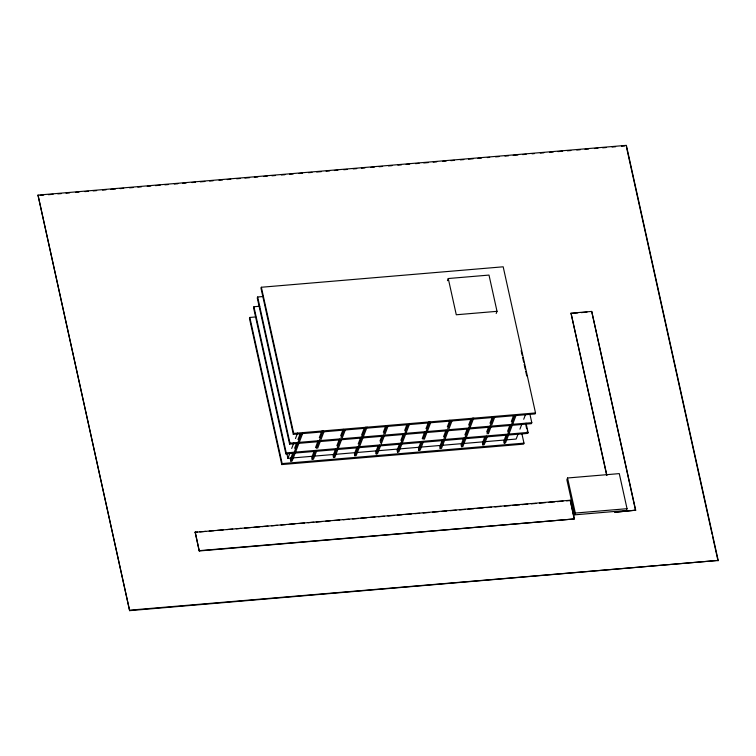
<?xml version="1.0" encoding="UTF-8"?>
<svg xmlns="http://www.w3.org/2000/svg" width="756" height="756" viewBox="0 0 756 756"><rect width="100%" height="100%" fill="white"/><g stroke="black" fill="none" stroke-linecap="round" stroke-linejoin="round"><path stroke-width="1.13" d="M37.989 195.095L129.626 610.65L718.2 560.413L626.374 145.35L37.989 195.095L129.626 610.65M255.698 316.953L249.83 317.444L249.461 318.418L281.79 464.571L523.615 444.122L523.984 443.148L521.942 433.944M259.79 306.237L253.921 306.728L253.553 307.701L285.881 453.855L527.707 433.405L528.075 432.432L526.034 423.228M263.513 296.494L257.645 296.985L257.267 297.959L289.605 444.112L531.421 423.662L531.799 422.689L529.758 413.485M261.359 287.252L260.99 288.225L293.319 434.369L535.144 413.919L535.513 412.946L503.184 266.802L261.359 287.252L293.697 433.396L293.319 434.369M195.105 532.271L570.251 500.236L574.39 518.937L199.244 550.973L195.105 532.271L197.458 532.063M199.244 550.973L195.237 531.94M281.79 464.571L282.158 463.589L249.83 317.444M285.881 453.855L286.25 452.882L253.921 306.728M289.605 444.112L289.973 443.139L257.645 296.985M518.257 433.547L516.159 439.047L287.913 458.344L290.011 452.844M291.693 448.45L293.791 442.959M295.473 438.556L297.571 433.065M303.043 432.451L292.128 461.018L290.843 461.132L290.427 459.261L292.525 453.77M294.623 448.27L296.305 443.876M297.977 439.482L300.075 433.982M290.843 461.132L301.332 433.66M314.279 450.86L311.765 457.456L312.181 459.327L313.466 459.223L316.83 450.425M315.535 447.571L318.059 440.975M319.315 437.677L321.839 431.081M312.181 459.327L315.535 450.538M316.377 448.336L323.086 430.75M317.662 448.232L320.185 441.636M321.026 439.434L323.965 431.742M335.617 449.064L333.103 455.651L333.509 457.522L334.804 457.418L341.523 439.831M336.874 445.766L339.397 439.17M340.654 435.872L343.167 429.276M333.509 457.522L336.448 449.829M337.289 447.637L340.228 439.945M341.069 437.743L344.008 430.051M342.364 437.63L345.294 429.937M356.955 447.259L354.441 453.846L354.847 455.717L356.142 455.613L367.057 427.036M358.212 443.961L360.735 437.365M361.566 435.163L364.09 428.576M354.847 455.717L365.762 427.149M378.293 445.454L375.77 452.041L376.186 453.912L377.48 453.808L380.419 446.116M379.975 441.06L382.073 435.56M383.33 432.262L385.844 425.666M376.186 453.912L379.54 445.123M380.381 442.921L382.905 436.335M383.746 434.133L386.675 426.441M381.26 443.914L384.199 436.221M385.031 434.029L387.97 426.337M447.439 280.693L448.261 278.529L489 275.08L497.023 311.33L496.191 313.494M399.631 443.649L397.108 450.245L397.524 452.116L398.818 452.003L409.733 423.426M400.888 440.351L402.986 434.851M404.668 430.457L406.766 424.966M397.524 452.116L404.243 434.53M405.074 432.328L408.013 424.636M420.969 441.844L418.446 448.44L418.862 450.311L420.156 450.198L423.511 441.409M422.226 438.546L424.74 431.95M426.006 428.652L428.52 422.065M418.862 450.311L422.217 441.513M423.058 439.321L429.777 421.735M424.352 439.208L430.646 422.727M442.307 440.039L439.784 446.635L440.2 448.506L441.495 448.393L444.433 440.701M443.564 436.741L446.078 430.145M447.335 426.847L449.858 420.26M440.2 448.506L443.139 440.814M443.98 438.612L446.909 430.92M447.75 428.718L450.689 421.026M445.265 438.508L448.204 430.807M449.045 428.614L451.984 420.922M463.636 438.234L461.122 444.83L461.538 446.701L462.833 446.588L473.738 418.021M464.902 434.936L467 429.446M468.673 425.052L470.771 419.552M461.538 446.701L472.443 418.125M484.974 436.429L482.46 443.025L482.876 444.897L484.171 444.783L487.1 437.091M486.656 432.035L488.754 426.545M490.011 423.247L492.534 416.65M482.876 444.897L486.231 436.108M487.072 433.906L493.366 417.425M488.367 433.793L490.88 427.206M491.721 425.004L494.66 417.312M506.312 434.624L503.798 441.22L504.214 443.092L505.499 442.978L515.998 415.507M507.578 431.326L510.092 424.74M511.349 421.442L513.447 415.942M504.214 443.092L507.144 435.399M507.985 433.197L510.924 425.505M511.765 423.313L514.704 415.62M519.939 429.153L522.037 423.662M523.71 419.259L525.392 414.864M635.683 510.187L614.874 512.256L635.683 510.187L591.712 311.425L571.016 313.173L606.737 475.496M591.712 311.425L635.56 510.508M567.558 477.99L566.868 479.767L574.636 514.845L626.355 510.47L627.036 508.684L619.277 473.615L567.558 477.99L575.316 513.059L574.636 514.845M574.021 518.162L570.251 500.236M40.153 195.388L43.687 195.086M48.393 194.689L53.1 194.292M57.806 193.895L61.34 193.593M66.046 193.196L69.571 192.903M75.458 192.402L78.983 192.109M84.87 191.608L88.405 191.306M93.111 190.909L96.636 190.616M102.523 190.115L106.057 189.813M110.763 189.416L115.47 189.019M120.176 188.622L123.701 188.32M129.588 187.828L133.122 187.526M137.828 187.129L141.353 186.836M147.24 186.335L150.775 186.033M155.481 185.636L160.187 185.239M164.893 184.842L168.418 184.54M174.305 184.048L177.84 183.746M182.546 183.349L186.071 183.046M191.958 182.555L195.492 182.253M200.198 181.856L204.904 181.459M209.61 181.062L213.135 180.76M219.023 180.268L222.557 179.966M227.263 179.569L230.788 179.266M236.675 178.775L240.21 178.473M244.916 178.076L249.622 177.679M254.328 177.282L257.853 176.98M263.74 176.488L267.274 176.186M271.98 175.789L275.505 175.486M281.393 174.995L284.927 174.693M289.633 174.296L293.158 173.993M299.045 173.502L302.57 173.2M308.457 172.699L311.992 172.406M316.698 172.009L321.404 171.612M326.11 171.215L329.644 170.913M334.35 170.516L337.875 170.213M343.763 169.722L347.287 169.42M353.175 168.919L356.709 168.626M361.415 168.229L364.94 167.926M370.827 167.426L374.362 167.133M379.068 166.736L382.593 166.433M388.48 165.942L392.014 165.64M397.892 165.139L401.427 164.846M406.133 164.449L409.657 164.146M415.545 163.646L419.079 163.353M423.785 162.956L428.491 162.559M433.197 162.153L436.732 161.86M442.61 161.359L446.144 161.066M450.85 160.659L454.375 160.366M460.262 159.866L463.797 159.573M468.503 159.176L473.209 158.769M477.915 158.373L481.449 158.08M487.327 157.579L489.68 157.38M495.567 156.879L499.092 156.586M504.98 156.086L508.514 155.793M513.22 155.386L517.926 154.989M522.632 154.593L526.167 154.3M532.044 153.799L534.397 153.6M540.285 153.099L543.81 152.806M549.697 152.306L553.231 152.013M557.937 151.606L562.644 151.209M567.35 150.813L570.884 150.52M576.762 150.019L580.296 149.716M585.002 149.319L588.527 149.026M594.414 148.526L597.949 148.223M602.655 147.826L606.18 147.533M612.067 147.033L615.601 146.73M621.479 146.239L625.014 145.936M497.023 311.33L456.284 314.77L448.261 278.529M572.046 313.4L577.792 312.918M581.241 312.625L586.987 312.133M293.697 433.396L535.513 412.946M289.973 443.139L531.799 422.689M286.25 452.882L528.075 432.432M290.427 459.261L291.721 459.157M282.158 463.589L523.984 443.148M199.811 531.865L205.689 531.373M209.214 531.071L213.92 530.674M217.444 530.381L223.322 529.88M226.847 529.587L232.725 529.087M236.259 528.784L240.956 528.387M244.481 528.094L250.359 527.593M253.893 527.301L259.771 526.8M262.115 526.601L267.993 526.1M271.527 525.807L277.405 525.307M280.93 525.014L285.626 524.617M289.161 524.314L295.038 523.813M298.563 523.521L304.441 523.02M307.966 522.727L313.844 522.226M316.197 522.027L322.075 521.536M325.6 521.234L330.306 520.837M333.831 520.534L339.709 520.043M343.233 519.741L349.111 519.249M352.636 518.947L358.514 518.455M360.867 518.247L366.745 517.756M370.27 517.454L374.976 517.057M378.501 516.764L384.379 516.263M387.904 515.97L393.781 515.469M397.316 515.167L402.012 514.77M405.537 514.477L411.415 513.976M414.95 513.683L419.646 513.286M423.18 512.984L429.058 512.483M432.583 512.19L438.461 511.689M441.986 511.396L446.692 510.999M450.217 510.697L456.095 510.205M459.62 509.903L465.498 509.402M467.851 509.204L473.728 508.712M477.253 508.41L483.131 507.919M486.656 507.616L491.362 507.219M494.887 506.917L500.765 506.425M504.29 506.123L510.168 505.632M512.521 505.433L519.57 504.838M521.923 504.639L527.801 504.139M531.336 503.836L536.032 503.439M539.557 503.146L545.435 502.645M548.969 502.353L554.847 501.852M557.191 501.653L563.069 501.152M566.603 500.859L570.128 500.557M575.316 513.059L627.036 508.684M199.376 550.652L574.39 518.937M129.815 610.158L718.2 560.413M626.44 146.995L712.152 534.379M712.653 536.684L718.011 560.905M571.016 313.173L606.86 475.174M521.139 350.633L522.16 355.235M522.67 357.541L523.681 362.143M524.192 364.439L525.212 369.041M525.722 371.347L526.743 375.949M525.921 425.354L526.686 428.803M527.197 431.109L527.707 433.405M286.902 453.742L287.913 458.344"/></g></svg>
